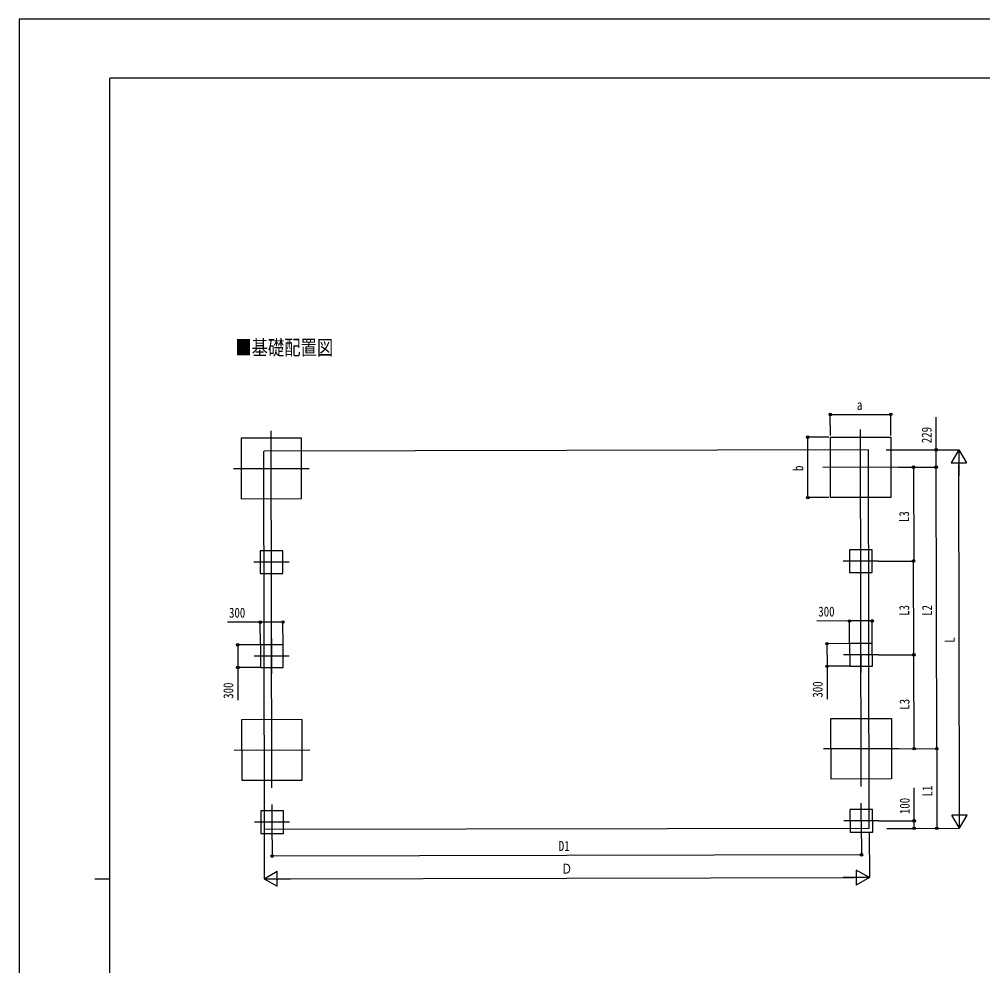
# Model space of a CAD drawing. Units: millimetres, scale not verified. Extents: x -16820 to 16820, y -11880 to 11880.
# Drawn here: x -16820 to -4067, y -649 to 11880 of the extents above; entities that cross this region are included whole.
import ezdxf
from ezdxf.enums import TextEntityAlignment as Align

# ---------------------------------------------------------------- set-up
doc = ezdxf.new("R2010")
doc.units = ezdxf.units.MM
doc.header["$LTSCALE"] = 60
for name, color, linetype in [('0-2_USER1', 3, 'Continuous'), ('0-3_YKK_12', 2, 'Continuous'), ('0-4_YKK_A1', 4, 'Continuous'), ('0-5_YKK_D', 6, 'Continuous'), ('0-6_YKK_ZWAK', 7, 'Continuous')]:
    doc.layers.add(name, color=color, linetype=linetype)
doc.styles.add('ＭＳ ゴシック', font='')
doc.styles.get('ＭＳ ゴシック').set_extended_font_data('MS Gothic')

msp = doc.modelspace()

# ---------------------------------------------------------------- linework, layer by layer
at = {"layer": '0-3_YKK_12'}
for p, q in [((-13474.96, 1707.66), (-13484.4, 6433.47)), ((-5674.88, 1723.23), (-5684.31, 6449.04)), ((-13983.4, 5932.48), (-12983.4, 5934.47)), ((-5183.31, 5950.04), (-6183.31, 5948.05)), ((-13480.46, 4459.15), (-13481.38, 4924.15)), ((-5680.37, 4474.72), (-5681.3, 4939.72)), ((-13248.42, 4692.12), (-13713.42, 4691.19)), ((-5448.34, 4707.69), (-5913.33, 4706.76)), ((-13477.98, 3217.16), (-13478.9, 3682.16)), ((-5677.89, 3232.73), (-5678.82, 3697.72)), ((-13245.94, 3450.12), (-13710.94, 3449.19)), ((-5445.86, 3465.69), (-5910.86, 3464.76)), ((-13975.96, 2206.66), (-12975.96, 2208.66)), ((-5175.88, 2224.23), (-6175.88, 2222.23)), ((-13473.59, 1020.16), (-13474.52, 1485.16)), ((-5673.51, 1035.73), (-5674.43, 1500.73)), ((-13241.56, 1253.12), (-13706.55, 1252.2)), ((-5441.47, 1268.69), (-5906.47, 1267.77))]:
    msp.add_line(p, q, dxfattribs=at)
at = {"layer": '0-4_YKK_A1'}
for p, q in [((-13588.86, 6162.44), (-13578.86, 1152.45)), ((-5578.77, 6178.43), (-13578.86, 6162.46)), ((-5568.77, 1168.44), (-5578.77, 6178.43)), ((-5568.77, 1168.44), (-13578.86, 1152.45))]:
    msp.add_line(p, q, dxfattribs=at)
for points in [[(-13082.6, 5534.27), (-13084.2, 6334.27), (-13884.2, 6332.68), (-13882.6, 5532.68)], [(-6082.51, 5548.25), (-6084.11, 6348.25), (-5284.11, 6349.84), (-5282.52, 5549.84)], [(-5530.54, 4557.52), (-5531.13, 4857.52), (-5831.13, 4856.92), (-5830.54, 4556.92)], [(-13330.62, 4541.95), (-13331.22, 4841.95), (-13631.22, 4841.35), (-13630.62, 4541.35)], [(-13328.14, 3299.96), (-13328.74, 3599.95), (-13628.74, 3599.36), (-13628.14, 3299.36)], [(-5528.06, 3315.52), (-5528.66, 3615.52), (-5828.66, 3614.93), (-5828.06, 3314.93)], [(-13075.16, 1808.46), (-13076.76, 2608.46), (-13876.76, 2606.86), (-13875.16, 1806.86)], [(-6075.08, 1822.43), (-6076.67, 2622.43), (-5276.68, 2624.02), (-5275.08, 1824.03)], [(-13323.76, 1102.96), (-13324.35, 1402.96), (-13624.35, 1402.36), (-13623.76, 1102.36)], [(-5523.67, 1118.53), (-5524.27, 1418.53), (-5824.27, 1417.93), (-5823.67, 1117.93)]]:
    msp.add_lwpolyline(points, close=True, dxfattribs=at)
at = {"layer": '0-5_YKK_D'}
for p, q in [((-6084.71, 6648.24), (-5284.71, 6649.84)), ((-6084.15, 6368.25), (-6084.71, 6649.24)), ((-5284.15, 6369.84), (-5284.71, 6650.84)), ((-6104.11, 6349.21), (-6385.11, 6348.64)), ((-6382.51, 5547.65), (-6384.11, 6348.65)), ((-5347.01, 6178.94), (-4382.77, 6180.86)), ((-5347.01, 6178.87), (-4682.77, 6180.19)), ((-4383.77, 6180.86), (-4483.43, 6007.46)), ((-4383.77, 6180.86), (-4283.43, 6007.85)), ((-4383.77, 6180.86), (-4383.08, 5834.45)), ((-4483.43, 6007.46), (-4283.43, 6007.85)), ((-5182.31, 5950.02), (-4682.32, 5951.02)), ((-5182.31, 5950.02), (-4682.32, 5951.02)), ((-5181.31, 5950.02), (-4982.32, 5950.42)), ((-4983.32, 5950.42), (-4980.84, 4708.62)), ((-4675.88, 2225.22), (-4683.32, 5951.02)), ((-4374.17, 1370.87), (-4383.37, 5980.86)), ((-6102.51, 5548.21), (-6383.51, 5547.65)), ((-5447.34, 4707.69), (-4981.67, 4708.99)), ((-5447.34, 4707.69), (-4979.84, 4708.62)), ((-4979.19, 3467), (-4982.67, 4708.99)), ((-13628.74, 3600.36), (-13629.34, 3900.36)), ((-13328.74, 3600.95), (-13329.34, 3900.95)), ((-5828.66, 3615.93), (-5829.26, 3915.92)), ((-5528.66, 3616.52), (-5529.26, 3916.52)), ((-13629.74, 3599.35), (-13929.74, 3598.76)), ((-5829.66, 3614.92), (-6129.65, 3614.32)), ((-5444.86, 3465.69), (-4977.36, 3466.62)), ((-5443.86, 3465.69), (-4978.19, 3467)), ((-4975.88, 2224.62), (-4978.36, 3466.62)), ((-13629.14, 3299.35), (-13929.14, 3298.76)), ((-5829.06, 3314.92), (-6129.06, 3314.32)), ((-5174.88, 2224.23), (-4674.88, 2225.23)), ((-5174.88, 2224.23), (-4674.88, 2225.23)), ((-5174.88, 2224.23), (-4974.88, 2224.63)), ((-4675.88, 2225.22), (-4673.77, 1170.27)), ((-4373.77, 1170.87), (-4374.47, 1517.28)), ((-4274.12, 1344.27), (-4474.12, 1343.87)), ((-4373.77, 1170.87), (-4474.12, 1343.87)), ((-4373.77, 1170.87), (-4274.12, 1344.27)), ((-13578.85, 1151.45), (-13577.56, 501.45)), ((-5440.47, 1268.7), (-4972.97, 1269.63)), ((-5337.01, 1168.95), (-4372.77, 1170.87)), ((-5337.01, 1168.95), (-4972.77, 1169.67)), ((-5336.01, 1168.95), (-4672.77, 1170.27)), ((-5673.5, 1034.73), (-5673.07, 817.23)), ((-5568.67, 1118.44), (-5567.47, 517.44)), ((-13473.59, 1019.16), (-13473.16, 801.66)), ((-5673.07, 818.23), (-13473.16, 802.66)), ((-13577.56, 502.45), (-13404.55, 602.8)), ((-13404.15, 402.8), (-13404.55, 602.8)), ((-13377.56, 502.85), (-5767.47, 518.04)), ((-5567.47, 518.44), (-5913.88, 517.75)), ((-5567.47, 518.44), (-5740.88, 618.09)), ((-5740.88, 618.09), (-5740.48, 418.09)), ((-5567.47, 518.44), (-5740.48, 418.09)), ((-13577.56, 502.45), (-13231.15, 503.14)), ((-13577.56, 502.45), (-13404.15, 402.8))]:
    msp.add_line(p, q, dxfattribs=at)
for points in [[(-4683.32, 5951.02), (-4683.77, 6180.19), (-4684.64, 6614.59)], [(-13329.34, 3899.95), (-13629.34, 3899.36), (-14063.74, 3898.49)], [(-5529.25, 3915.52), (-5829.25, 3914.92), (-6263.65, 3914.06)], [(-13928.74, 3598.76), (-13928.14, 3298.76), (-13927.27, 2864.36)], [(-6128.65, 3614.33), (-6128.06, 3314.33), (-6127.19, 2879.93)], [(-4973.77, 1169.67), (-4973.97, 1269.63), (-4974.84, 1704.03)]]:
    msp.add_lwpolyline(points, dxfattribs=at)
for centre in [(-6084.71, 6648.24), (-5284.71, 6649.84), (-6384.11, 6348.65), (-4683.77, 6180.19), (-4983.32, 5950.42), (-4683.32, 5951.02), (-4683.32, 5951.02), (-6382.51, 5547.65), (-4982.67, 4708.99), (-4980.84, 4708.62), (-13629.34, 3899.36), (-13329.34, 3899.95), (-5829.25, 3914.92), (-5529.25, 3915.52), (-13928.74, 3598.76), (-6128.65, 3614.33), (-4979.19, 3467), (-4978.36, 3466.62), (-13928.14, 3298.76), (-6128.06, 3314.33), (-4975.88, 2224.62), (-4675.88, 2225.22), (-4675.88, 2225.22), (-4973.97, 1269.63), (-4973.77, 1169.67), (-4673.77, 1170.27), (-13473.16, 802.66), (-5673.07, 818.23)]:
    msp.add_circle(centre, 17, dxfattribs=at)
at = {"layer": '0-6_YKK_ZWAK'}
for p, q in [((15580.08, 11100), (-15619.92, 11100)), ((-15619.92, -10100), (-15619.92, 11100)), ((-15819.92, 500), (-15619.92, 500))]:
    msp.add_line(p, q, dxfattribs=at)
msp.add_lwpolyline([(-16820, -11880), (16820, -11880), (16820, 11880), (-16820, 11880)], close=True, dxfattribs=at)

# ---------------------------------------------------------------- texts
at = {"layer": '0-2_USER1', "style": 'ＭＳ ゴシック', "width": 0.8}
msp.add_text('■基礎配置図', height=197.9, dxfattribs=at).set_placement((-13960.8, 7376), align=Align.BOTTOM_LEFT)
at = {"layer": '0-5_YKK_D', "style": 'ＭＳ ゴシック', "width": 0.8}
for s, rotation, p in [('a', 0.114, (-5732.75, 6668.95)), ('229', 90.114, (-4703.95, 6268.15)), ('b', 90.114, (-6403.22, 5900.11)), ('L3', 90.114, (-5001.87, 5223.88)), ('300', 0.114, (-14043.78, 3918.53)), ('300', 0.114, (-6243.69, 3934.1)), ('L3', 90.16, (-5000.64, 3982.34)), ('L2', 90.114, (-4699.39, 3982.48)), ('L', 90.114, (-4398.68, 3627.82)), ('300', 90.114, (-13947.31, 2884.32)), ('300', 90.114, (-6147.23, 2899.89)), ('L3', 90.114, (-4996.91, 2739.98)), ('L1', 90.114, (-4694.62, 1592.11)), ('100', 90.114, (-4994.15, 1357.59)), ('D1', 0.114, (-9678.75, 830.23)), ('Ｄ', 0.114, (-9644.56, 530.3))]:
    msp.add_text(s, height=132, rotation=rotation, dxfattribs=at).set_placement(p, align=Align.BOTTOM_LEFT)

doc.saveas('drawing.dxf')
